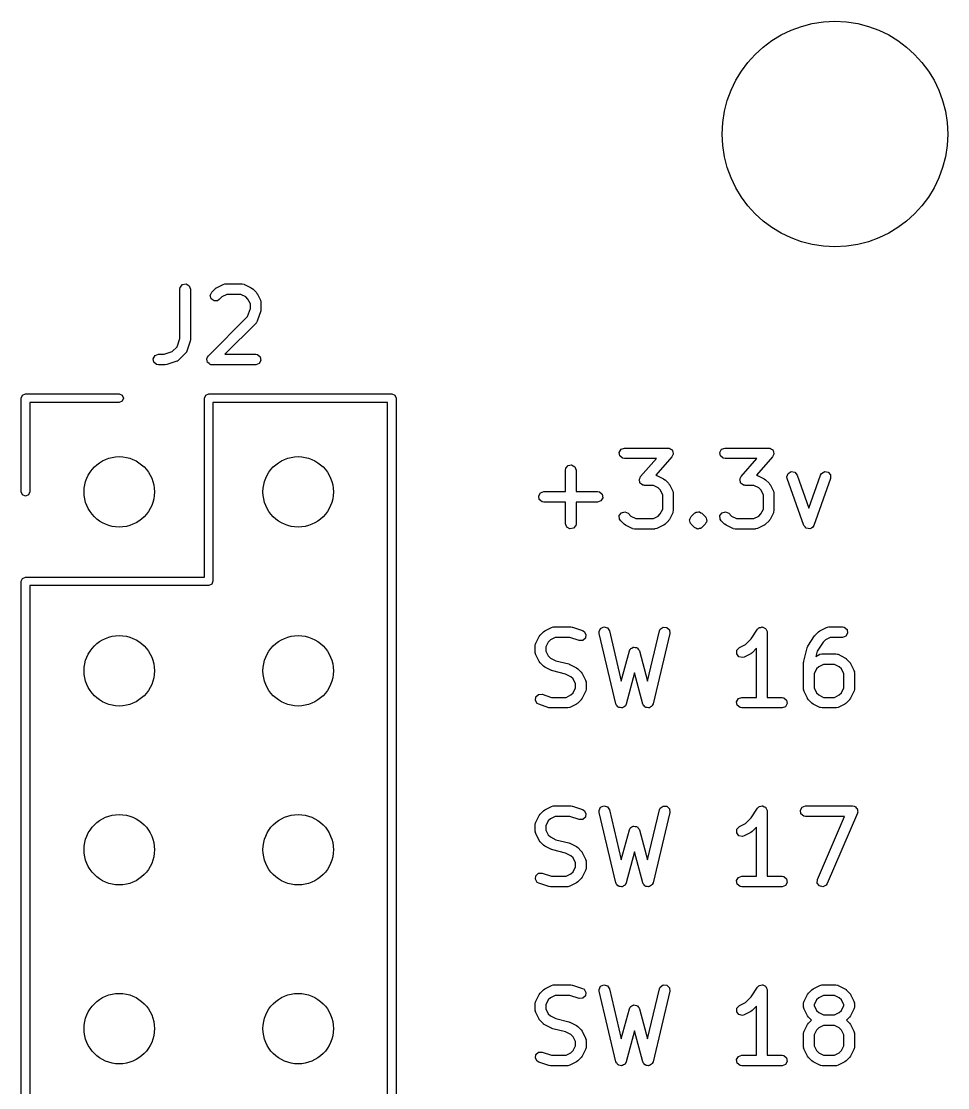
# Model space of a CAD drawing. Extents: x 123.1 to 171.8, y -132.4 to -71.4.
# Drawn here: x 158.63 to 171.78, y -87.2 to -72.06 of the extents above; entities that cross this region are included whole.
import ezdxf

# ---------------------------------------------------------------- set-up
doc = ezdxf.new("R2010")
doc.units = 0
doc.layers.add('BLACK', color=7, linetype='CONTINUOUS')

msp = doc.modelspace()

# ---------------------------------------------------------------- linework, layer by layer
at = {"layer": 'BLACK', "linetype": 'CONTINUOUS'}
for p, q in [((160.882, -75.8624), (160.886, -75.8367)), ((160.886, -75.8367), (160.919, -75.7974)), ((160.919, -75.7974), (160.97, -75.7885)), ((160.97, -75.7885), (161.014, -75.8142)), ((161.014, -75.8142), (161.032, -75.8624)), ((161.399, -75.8429), (161.495, -75.7953)), ((161.495, -75.7953), (161.52, -75.7879)), ((161.52, -75.7879), (161.524, -75.7889)), ((161.524, -75.7889), (161.528, -75.7874)), ((161.528, -75.7874), (161.766, -75.7874)), ((161.766, -75.7874), (161.792, -75.7919)), ((161.792, -75.7919), (161.795, -75.7948)), ((161.795, -75.7948), (161.8, -75.7953)), ((161.8, -75.7953), (161.895, -75.8429)), ((160.882, -76.5645), (160.882, -75.8624)), ((161.032, -75.8624), (161.032, -76.5767)), ((161.311, -75.9511), (161.332, -75.9046)), ((161.324, -76.0006), (161.311, -75.9511)), ((161.332, -75.9046), (161.38, -75.857)), ((161.38, -75.857), (161.398, -75.8441)), ((161.398, -75.8441), (161.399, -75.8429)), ((161.477, -75.9716), (161.438, -76.0107)), ((161.546, -75.9374), (161.477, -75.9716)), ((161.748, -75.9374), (161.546, -75.9374)), ((161.817, -75.9716), (161.748, -75.9374)), ((161.847, -76.002), (161.817, -75.9716)), ((161.895, -75.8429), (161.913, -75.8563)), ((161.913, -75.8563), (161.914, -75.857)), ((161.914, -75.857), (161.962, -75.9046)), ((161.962, -75.9046), (161.975, -75.923)), ((161.975, -75.923), (161.976, -75.9241)), ((161.976, -75.9241), (162.024, -76.0193)), ((161.366, -76.0301), (161.324, -76.0006)), ((161.417, -76.0256), (161.366, -76.0301)), ((161.438, -76.0107), (161.417, -76.0256)), ((161.843, -76.2504), (161.882, -76.1359)), ((161.882, -76.0706), (161.847, -76.002)), ((161.882, -76.1359), (161.882, -76.0706)), ((162.024, -76.0193), (162.031, -76.0443)), ((162.031, -76.0443), (162.03, -76.0486)), ((162.03, -76.0486), (162.032, -76.0529)), ((162.032, -76.0529), (162.032, -76.1481)), ((161.285, -76.8093), (161.843, -76.2504)), ((162.028, -76.1718), (161.98, -76.3147)), ((162.032, -76.1481), (162.028, -76.1702)), ((162.028, -76.1702), (162.028, -76.1718)), ((161.962, -76.344), (161.519, -76.7874)), ((161.964, -76.3399), (161.962, -76.344)), ((161.968, -76.3376), (161.964, -76.3399)), ((161.98, -76.3147), (161.968, -76.3376)), ((160.843, -76.679), (160.882, -76.5645)), ((161.032, -76.5767), (161.028, -76.5987)), ((161.028, -76.5987), (161.028, -76.6004)), ((160.659, -76.7874), (160.773, -76.7492)), ((160.773, -76.7492), (160.843, -76.679)), ((160.98, -76.7432), (160.968, -76.7661)), ((161.028, -76.6004), (160.98, -76.7432)), ((160.502, -76.8494), (160.528, -76.8049)), ((160.511, -76.8999), (160.502, -76.8494)), ((160.55, -76.9329), (160.511, -76.8999)), ((160.528, -76.8049), (160.576, -76.7874)), ((160.576, -76.7874), (160.659, -76.7874)), ((160.838, -76.8859), (160.695, -76.9335)), ((160.841, -76.8831), (160.838, -76.8859)), ((160.846, -76.8827), (160.841, -76.8831)), ((160.867, -76.8678), (160.846, -76.8827)), ((160.962, -76.7726), (160.867, -76.8678)), ((160.964, -76.7685), (160.962, -76.7726)), ((160.968, -76.7661), (160.964, -76.7685)), ((161.263, -76.8558), (161.264, -76.8527)), ((161.269, -76.8776), (161.263, -76.8558)), ((161.264, -76.8494), (161.275, -76.8298)), ((161.264, -76.8527), (161.264, -76.8494)), ((161.273, -76.8999), (161.269, -76.8776)), ((161.275, -76.9021), (161.273, -76.8999)), ((161.275, -76.8298), (161.285, -76.8093)), ((161.519, -76.7874), (161.957, -76.7874)), ((161.957, -76.7874), (161.982, -76.7919)), ((161.982, -76.7919), (162.022, -76.8249)), ((162.031, -76.8754), (162.005, -76.9198)), ((162.022, -76.8249), (162.031, -76.8754)), ((160.576, -76.9374), (160.55, -76.9329)), ((160.671, -76.9374), (160.576, -76.9374)), ((160.672, -76.9368), (160.671, -76.9374)), ((160.695, -76.9335), (160.672, -76.9368)), ((161.276, -76.9054), (161.275, -76.9021)), ((161.295, -76.9183), (161.276, -76.9054)), ((161.312, -76.9329), (161.295, -76.9183)), ((161.317, -76.9337), (161.312, -76.9329)), ((161.318, -76.9348), (161.317, -76.9337)), ((161.321, -76.9345), (161.318, -76.9348)), ((161.338, -76.9374), (161.321, -76.9345)), ((161.957, -76.9374), (161.338, -76.9374)), ((162.005, -76.9198), (161.957, -76.9374)), ((158.648, -77.3676), (158.69, -77.35)), ((158.69, -77.35), (160.02, -77.35)), ((160.02, -77.35), (160.062, -77.3676)), ((161.248, -77.3676), (161.29, -77.35)), ((161.29, -77.35), (163.89, -77.35)), ((163.89, -77.35), (163.932, -77.3676)), ((158.63, -77.41), (158.648, -77.3676)), ((158.63, -78.74), (158.63, -77.41)), ((160.02, -77.47), (158.75, -77.47)), ((158.75, -77.47), (158.75, -78.74)), ((160.062, -77.4524), (160.02, -77.47)), ((160.062, -77.3676), (160.08, -77.41)), ((160.08, -77.41), (160.062, -77.4524)), ((161.23, -77.41), (161.248, -77.3676)), ((161.23, -79.95), (161.23, -77.41)), ((163.83, -77.47), (161.35, -77.47)), ((161.35, -77.47), (161.35, -80.01)), ((163.83, -128.27), (163.83, -77.47)), ((163.932, -77.3676), (163.95, -77.41)), ((163.95, -77.41), (163.95, -128.33)), ((167.117, -78.1794), (167.143, -78.1349)), ((167.126, -78.2299), (167.117, -78.1794)), ((167.165, -78.2629), (167.126, -78.2299)), ((167.143, -78.1349), (167.191, -78.1174)), ((167.191, -78.2674), (167.165, -78.2629)), ((167.191, -78.1174), (167.81, -78.1174)), ((167.866, -78.2418), (167.639, -78.5018)), ((167.81, -78.1174), (167.821, -78.1193)), ((167.821, -78.1193), (167.825, -78.1188)), ((167.825, -78.1188), (167.827, -78.1204)), ((167.827, -78.1204), (167.836, -78.1219)), ((167.836, -78.1219), (167.851, -78.1349)), ((167.851, -78.1349), (167.868, -78.1454)), ((167.874, -78.2229), (167.866, -78.2418)), ((167.868, -78.1454), (167.87, -78.151)), ((167.87, -78.151), (167.875, -78.1549)), ((167.884, -78.2054), (167.874, -78.2229)), ((167.875, -78.1549), (167.878, -78.1748)), ((167.878, -78.1748), (167.885, -78.1939)), ((167.885, -78.1939), (167.883, -78.1995)), ((167.883, -78.1995), (167.884, -78.2054)), ((168.546, -78.1794), (168.571, -78.1349)), ((168.555, -78.2299), (168.546, -78.1794)), ((168.594, -78.2629), (168.555, -78.2299)), ((168.571, -78.1349), (168.62, -78.1174)), ((168.62, -78.2674), (168.594, -78.2629)), ((168.62, -78.1174), (169.239, -78.1174)), ((169.295, -78.2418), (169.068, -78.5018)), ((169.239, -78.1174), (169.25, -78.1193)), ((169.25, -78.1193), (169.253, -78.1188)), ((169.253, -78.1188), (169.256, -78.1204)), ((169.256, -78.1204), (169.264, -78.1219)), ((169.264, -78.1219), (169.28, -78.1349)), ((169.28, -78.1349), (169.297, -78.1454)), ((169.302, -78.2229), (169.295, -78.2418)), ((169.297, -78.1454), (169.299, -78.151)), ((169.299, -78.151), (169.304, -78.1549)), ((169.312, -78.2054), (169.302, -78.2229)), ((169.304, -78.1549), (169.307, -78.1748)), ((169.307, -78.1748), (169.314, -78.1939)), ((169.314, -78.1939), (169.311, -78.1995)), ((169.311, -78.1995), (169.312, -78.2054)), ((166.354, -78.4305), (166.359, -78.4048)), ((166.359, -78.4048), (166.392, -78.3655)), ((166.392, -78.3655), (166.442, -78.3566)), ((166.442, -78.3566), (166.487, -78.3823)), ((166.487, -78.3823), (166.504, -78.4305)), ((167.645, -78.2674), (167.191, -78.2674)), ((167.42, -78.5239), (167.645, -78.2674)), ((169.073, -78.2674), (168.62, -78.2674)), ((168.849, -78.5239), (169.073, -78.2674)), ((166.354, -78.7364), (166.354, -78.4305)), ((166.504, -78.4305), (166.504, -78.7364)), ((167.402, -78.5718), (167.404, -78.5662)), ((167.403, -78.5603), (167.413, -78.5428)), ((167.404, -78.5662), (167.403, -78.5603)), ((167.413, -78.5428), (167.42, -78.5239)), ((167.639, -78.5018), (167.645, -78.5029)), ((167.645, -78.5029), (167.649, -78.5057)), ((167.649, -78.5057), (167.653, -78.5063)), ((167.653, -78.5063), (167.748, -78.5539)), ((167.748, -78.5539), (167.766, -78.5672)), ((168.83, -78.5718), (168.832, -78.5662)), ((168.831, -78.5603), (168.841, -78.5428)), ((168.832, -78.5662), (168.831, -78.5603)), ((168.841, -78.5428), (168.849, -78.5239)), ((169.068, -78.5018), (169.074, -78.5029)), ((169.074, -78.5029), (169.077, -78.5057)), ((169.077, -78.5057), (169.082, -78.5063)), ((169.082, -78.5063), (169.177, -78.5539)), ((169.177, -78.5539), (169.195, -78.5672)), ((169.497, -78.5253), (169.515, -78.4772)), ((169.501, -78.5509), (169.497, -78.5253)), ((169.739, -79.2176), (169.501, -78.5509)), ((169.515, -78.4772), (169.559, -78.4518)), ((169.559, -78.4518), (169.61, -78.461)), ((169.61, -78.461), (169.643, -78.5005)), ((169.643, -78.5005), (169.81, -78.9694)), ((169.81, -78.9694), (169.977, -78.5005)), ((170.119, -78.5509), (169.881, -79.2176)), ((169.977, -78.5005), (169.99, -78.4779)), ((169.99, -78.4779), (170.035, -78.4519)), ((170.035, -78.4519), (170.085, -78.4605)), ((170.085, -78.4605), (170.118, -78.4996)), ((170.118, -78.4996), (170.119, -78.5509)), ((167.408, -78.5909), (167.402, -78.5718)), ((167.412, -78.6108), (167.408, -78.5909)), ((167.416, -78.6147), (167.412, -78.6108)), ((167.418, -78.6203), (167.416, -78.6147)), ((167.436, -78.6308), (167.418, -78.6203)), ((167.451, -78.6438), (167.436, -78.6308)), ((167.459, -78.6453), (167.451, -78.6438)), ((167.462, -78.6469), (167.459, -78.6453)), ((167.466, -78.6464), (167.462, -78.6469)), ((167.477, -78.6483), (167.466, -78.6464)), ((167.602, -78.6483), (167.477, -78.6483)), ((167.67, -78.6826), (167.602, -78.6483)), ((167.701, -78.713), (167.67, -78.6826)), ((167.735, -78.7815), (167.701, -78.713)), ((167.766, -78.5672), (167.768, -78.5679)), ((167.768, -78.5679), (167.815, -78.6155)), ((167.815, -78.6155), (167.828, -78.6339)), ((167.828, -78.6339), (167.829, -78.635)), ((167.829, -78.635), (167.877, -78.7303)), ((168.837, -78.5909), (168.83, -78.5718)), ((168.84, -78.6108), (168.837, -78.5909)), ((168.845, -78.6147), (168.84, -78.6108)), ((168.847, -78.6203), (168.845, -78.6147)), ((168.864, -78.6308), (168.847, -78.6203)), ((168.88, -78.6438), (168.864, -78.6308)), ((168.888, -78.6453), (168.88, -78.6438)), ((168.891, -78.6469), (168.888, -78.6453)), ((168.894, -78.6464), (168.891, -78.6469)), ((168.905, -78.6483), (168.894, -78.6464)), ((169.03, -78.6483), (168.905, -78.6483)), ((169.099, -78.6826), (169.03, -78.6483)), ((169.129, -78.713), (169.099, -78.6826)), ((169.164, -78.7815), (169.129, -78.713)), ((169.195, -78.5672), (169.196, -78.5679)), ((169.196, -78.5679), (169.244, -78.6155)), ((169.244, -78.6155), (169.257, -78.6339)), ((169.257, -78.6339), (169.258, -78.635)), ((169.258, -78.635), (169.306, -78.7303)), ((158.648, -78.7824), (158.63, -78.74)), ((158.69, -78.8), (158.648, -78.7824)), ((158.732, -78.7824), (158.69, -78.8)), ((158.75, -78.74), (158.732, -78.7824)), ((165.974, -78.7984), (166, -78.754)), ((165.983, -78.8489), (165.974, -78.7984)), ((166.022, -78.8819), (165.983, -78.8489)), ((166, -78.754), (166.048, -78.7364)), ((166.048, -78.7364), (166.354, -78.7364)), ((166.504, -78.7364), (166.81, -78.7364)), ((166.81, -78.7364), (166.836, -78.741)), ((166.858, -78.8689), (166.81, -78.8864)), ((166.836, -78.741), (166.875, -78.7739)), ((166.884, -78.8245), (166.858, -78.8689)), ((166.875, -78.7739), (166.884, -78.8245)), ((167.735, -78.9842), (167.735, -78.7815)), ((167.877, -78.7303), (167.885, -78.7552)), ((167.885, -78.7552), (167.883, -78.7596)), ((167.883, -78.7596), (167.885, -78.7638)), ((167.885, -78.7638), (167.885, -79.0019)), ((169.164, -78.9842), (169.164, -78.7815)), ((169.306, -78.7303), (169.313, -78.7552)), ((169.313, -78.7552), (169.312, -78.7596)), ((169.312, -78.7596), (169.314, -78.7638)), ((169.314, -78.7638), (169.314, -79.0019)), ((166.048, -78.8864), (166.022, -78.8819)), ((166.354, -78.8864), (166.048, -78.8864)), ((166.354, -79.1924), (166.354, -78.8864)), ((166.81, -78.8864), (166.504, -78.8864)), ((166.504, -78.8864), (166.504, -79.1924)), ((167.701, -79.0527), (167.735, -78.9842)), ((167.885, -79.0019), (167.88, -79.0276)), ((169.129, -79.0527), (169.164, -78.9842)), ((169.314, -79.0019), (169.309, -79.0276)), ((167.119, -79.0777), (167.148, -79.0357)), ((167.123, -79.1288), (167.119, -79.0777)), ((167.138, -79.1502), (167.123, -79.1288)), ((167.186, -79.1978), (167.138, -79.1502)), ((167.148, -79.0357), (167.197, -79.0224)), ((167.197, -79.0224), (167.244, -79.0441)), ((167.244, -79.0441), (167.283, -79.0831)), ((167.283, -79.0831), (167.352, -79.1174)), ((167.352, -79.1174), (167.602, -79.1174)), ((167.602, -79.1174), (167.67, -79.0831)), ((167.67, -79.0831), (167.701, -79.0527)), ((167.815, -79.1502), (167.768, -79.1978)), ((167.816, -79.1487), (167.815, -79.1502)), ((167.829, -79.1307), (167.816, -79.1487)), ((167.877, -79.0354), (167.829, -79.1307)), ((167.878, -79.031), (167.877, -79.0354)), ((167.88, -79.0276), (167.878, -79.031)), ((168.116, -79.1382), (168.119, -79.1321)), ((168.121, -79.157), (168.116, -79.1382)), ((168.119, -79.1254), (168.13, -79.1094)), ((168.119, -79.1321), (168.119, -79.1254)), ((168.123, -79.1765), (168.121, -79.157)), ((168.13, -79.1094), (168.138, -79.0917)), ((168.138, -79.0917), (168.186, -79.0441)), ((168.186, -79.0441), (168.194, -79.0384)), ((168.194, -79.0384), (168.196, -79.0357)), ((168.196, -79.0357), (168.199, -79.0348)), ((168.199, -79.0347), (168.201, -79.0322)), ((168.199, -79.0348), (168.199, -79.0347)), ((168.201, -79.0322), (168.203, -79.0318)), ((168.203, -79.0318), (168.207, -79.0292)), ((168.207, -79.0292), (168.226, -79.0275)), ((168.226, -79.0275), (168.245, -79.0224)), ((168.245, -79.0224), (168.248, -79.0239)), ((168.248, -79.0239), (168.252, -79.0233)), ((168.252, -79.0233), (168.255, -79.025)), ((168.255, -79.025), (168.258, -79.0247)), ((168.258, -79.0247), (168.274, -79.0359)), ((168.274, -79.0359), (168.292, -79.0441)), ((168.292, -79.0441), (168.339, -79.0917)), ((168.339, -79.0917), (168.345, -79.0998)), ((168.345, -79.0998), (168.348, -79.1017)), ((168.359, -79.1642), (168.347, -79.1801)), ((168.348, -79.1017), (168.348, -79.105)), ((168.348, -79.105), (168.354, -79.1131)), ((168.354, -79.1131), (168.356, -79.1325)), ((168.356, -79.1325), (168.361, -79.1513)), ((168.361, -79.1513), (168.358, -79.1574)), ((168.358, -79.1574), (168.359, -79.1642)), ((168.547, -79.0777), (168.577, -79.0357)), ((168.552, -79.1288), (168.547, -79.0777)), ((168.566, -79.1502), (168.552, -79.1288)), ((168.614, -79.1978), (168.566, -79.1502)), ((168.577, -79.0357), (168.626, -79.0224)), ((168.626, -79.0224), (168.673, -79.0441)), ((168.673, -79.0441), (168.712, -79.0831)), ((168.712, -79.0831), (168.78, -79.1174)), ((168.78, -79.1174), (169.03, -79.1174)), ((169.03, -79.1174), (169.099, -79.0831)), ((169.099, -79.0831), (169.129, -79.0527)), ((169.244, -79.1502), (169.196, -79.1978)), ((169.245, -79.1487), (169.244, -79.1502)), ((169.258, -79.1307), (169.245, -79.1487)), ((169.306, -79.0354), (169.258, -79.1307)), ((169.309, -79.0276), (169.306, -79.031)), ((169.306, -79.031), (169.306, -79.0354)), ((166.372, -79.2406), (166.354, -79.1924)), ((166.416, -79.2662), (166.372, -79.2406)), ((166.467, -79.2573), (166.416, -79.2662)), ((166.5, -79.218), (166.467, -79.2573)), ((166.504, -79.1924), (166.5, -79.218)), ((167.187, -79.1985), (167.186, -79.1978)), ((167.205, -79.2118), (167.187, -79.1985)), ((167.3, -79.2595), (167.205, -79.2118)), ((167.305, -79.26), (167.3, -79.2595)), ((167.308, -79.2629), (167.305, -79.26)), ((167.334, -79.2674), (167.308, -79.2629)), ((167.62, -79.2674), (167.334, -79.2674)), ((167.624, -79.2658), (167.62, -79.2674)), ((167.628, -79.2669), (167.624, -79.2658)), ((167.653, -79.2595), (167.628, -79.2669)), ((167.748, -79.2118), (167.653, -79.2595)), ((167.749, -79.2107), (167.748, -79.2118)), ((167.768, -79.1978), (167.749, -79.2107)), ((168.129, -79.1846), (168.123, -79.1765)), ((168.13, -79.1878), (168.129, -79.1846)), ((168.132, -79.1897), (168.13, -79.1878)), ((168.138, -79.1978), (168.132, -79.1897)), ((168.186, -79.2454), (168.138, -79.1978)), ((168.203, -79.2536), (168.186, -79.2454)), ((168.219, -79.2648), (168.203, -79.2536)), ((168.223, -79.2645), (168.219, -79.2648)), ((168.226, -79.2662), (168.223, -79.2645)), ((168.229, -79.2656), (168.226, -79.2662)), ((168.232, -79.2671), (168.229, -79.2656)), ((168.251, -79.2621), (168.232, -79.2671)), ((168.27, -79.2604), (168.251, -79.2621)), ((168.274, -79.2577), (168.27, -79.2604)), ((168.276, -79.2573), (168.274, -79.2577)), ((168.278, -79.2548), (168.276, -79.2573)), ((168.282, -79.2538), (168.278, -79.2547)), ((168.278, -79.2547), (168.278, -79.2548)), ((168.284, -79.2511), (168.282, -79.2538)), ((168.292, -79.2454), (168.284, -79.2511)), ((168.339, -79.1978), (168.292, -79.2454)), ((168.347, -79.1801), (168.339, -79.1978)), ((168.616, -79.1985), (168.614, -79.1978)), ((168.634, -79.2118), (168.616, -79.1985)), ((168.729, -79.2595), (168.634, -79.2118)), ((168.733, -79.26), (168.729, -79.2595)), ((168.737, -79.2629), (168.733, -79.26)), ((168.762, -79.2674), (168.737, -79.2629)), ((169.048, -79.2674), (168.762, -79.2674)), ((169.052, -79.2658), (169.048, -79.2674)), ((169.057, -79.2669), (169.052, -79.2658)), ((169.082, -79.2595), (169.057, -79.2669)), ((169.177, -79.2118), (169.082, -79.2595)), ((169.178, -79.2107), (169.177, -79.2118)), ((169.196, -79.1978), (169.178, -79.2107)), ((169.74, -79.218), (169.739, -79.2176)), ((169.74, -79.2185), (169.74, -79.218)), ((169.756, -79.2377), (169.74, -79.2185)), ((169.772, -79.2571), (169.756, -79.2377)), ((169.773, -79.2572), (169.772, -79.2571)), ((169.773, -79.2576), (169.773, -79.2572)), ((169.798, -79.2618), (169.773, -79.2576)), ((169.823, -79.2663), (169.798, -79.2618)), ((169.845, -79.2534), (169.823, -79.2662)), ((169.823, -79.2662), (169.823, -79.2661)), ((169.823, -79.2661), (169.823, -79.2663)), ((169.867, -79.2409), (169.845, -79.2534)), ((169.868, -79.2402), (169.867, -79.2405)), ((169.867, -79.2405), (169.867, -79.2409)), ((169.881, -79.2176), (169.868, -79.2402)), ((158.63, -80.01), (158.648, -79.9676)), ((158.63, -128.33), (158.63, -80.01)), ((158.648, -79.9676), (158.69, -79.95)), ((158.69, -79.95), (161.23, -79.95)), ((161.29, -80.07), (158.75, -80.07)), ((158.75, -80.07), (158.75, -128.27)), ((161.332, -80.0524), (161.29, -80.07)), ((161.35, -80.01), (161.332, -80.0524)), ((166.062, -80.7129), (166.157, -80.6653)), ((166.157, -80.6653), (166.182, -80.6579)), ((166.182, -80.6579), (166.187, -80.6589)), ((166.187, -80.6589), (166.191, -80.6574)), ((166.191, -80.6574), (166.429, -80.6574)), ((166.429, -80.6574), (166.451, -80.6613)), ((166.451, -80.6613), (166.453, -80.6612)), ((166.453, -80.6612), (166.596, -80.7088)), ((166.831, -80.7237), (166.854, -80.6779)), ((166.854, -80.6779), (166.901, -80.6575)), ((166.901, -80.6575), (166.95, -80.6722)), ((166.95, -80.6722), (166.978, -80.715)), ((167.7, -80.6911), (167.741, -80.6605)), ((167.741, -80.6605), (167.792, -80.6635)), ((167.792, -80.6635), (167.829, -80.6988)), ((169.081, -80.6908), (169.099, -80.6719)), ((169.099, -80.6719), (169.103, -80.6707)), ((169.103, -80.6707), (169.106, -80.6674)), ((169.106, -80.6674), (169.127, -80.6636)), ((169.127, -80.6636), (169.148, -80.6575)), ((169.148, -80.6575), (169.152, -80.6593)), ((169.152, -80.6593), (169.156, -80.6585)), ((169.156, -80.6585), (169.175, -80.6694)), ((169.175, -80.6694), (169.195, -80.6781)), ((169.195, -80.6781), (169.197, -80.682)), ((169.197, -80.682), (169.201, -80.6842)), ((169.201, -80.6842), (169.208, -80.7046)), ((169.967, -80.7129), (170.062, -80.6653)), ((170.062, -80.6653), (170.087, -80.6579)), ((170.087, -80.6579), (170.092, -80.6589)), ((170.092, -80.6589), (170.096, -80.6574)), ((170.096, -80.6574), (170.286, -80.6574)), ((170.286, -80.6574), (170.312, -80.6619)), ((170.312, -80.6619), (170.351, -80.6949)), ((165.933, -80.8893), (165.981, -80.7941)), ((165.981, -80.7941), (165.994, -80.7761)), ((165.994, -80.7761), (165.995, -80.7746)), ((165.995, -80.7746), (166.043, -80.727)), ((166.043, -80.727), (166.061, -80.7141)), ((166.061, -80.7141), (166.062, -80.7129)), ((166.209, -80.8074), (166.14, -80.8416)), ((166.417, -80.8074), (166.209, -80.8074)), ((166.548, -80.8512), (166.417, -80.8074)), ((166.596, -80.7088), (166.619, -80.7213)), ((166.638, -80.8157), (166.599, -80.8498)), ((166.619, -80.7213), (166.645, -80.765)), ((166.645, -80.765), (166.638, -80.8157)), ((166.832, -80.7498), (166.831, -80.7237)), ((167.07, -81.7498), (166.832, -80.7498)), ((166.978, -80.715), (167.147, -81.4259)), ((167.52, -81.4259), (167.689, -80.715)), ((167.835, -80.7498), (167.597, -81.7498)), ((167.689, -80.715), (167.7, -80.6911)), ((167.829, -80.6988), (167.835, -80.7498)), ((168.908, -80.9088), (168.99, -80.8275)), ((168.99, -80.8275), (169.081, -80.6908)), ((169.208, -80.7046), (169.218, -80.7241)), ((169.218, -80.7241), (169.217, -80.7283)), ((169.217, -80.7283), (169.218, -80.7324)), ((169.218, -80.7324), (169.218, -81.6574)), ((169.795, -80.9289), (169.89, -80.786)), ((169.89, -80.786), (169.898, -80.7778)), ((169.898, -80.7778), (169.9, -80.7746)), ((169.9, -80.7746), (169.947, -80.727)), ((169.947, -80.727), (169.966, -80.7141)), ((169.966, -80.7141), (169.967, -80.7129)), ((170.113, -80.8074), (170.045, -80.8416)), ((170.286, -80.8074), (170.113, -80.8074)), ((170.334, -80.7898), (170.286, -80.8074)), ((170.36, -80.7454), (170.334, -80.7898)), ((170.351, -80.6949), (170.36, -80.7454)), ((165.925, -80.9229), (165.93, -80.8972)), ((165.925, -81.0181), (165.925, -80.9229)), ((165.93, -80.8972), (165.933, -80.8938)), ((165.933, -80.8938), (165.933, -80.8893)), ((166.11, -80.872), (166.075, -80.9406)), ((166.075, -80.9406), (166.075, -81.0004)), ((166.14, -80.8416), (166.11, -80.872)), ((166.599, -80.8498), (166.548, -80.8512)), ((167.261, -80.9988), (167.272, -80.9752)), ((167.272, -80.9752), (167.278, -80.9712)), ((167.278, -80.9712), (167.281, -80.965)), ((167.281, -80.965), (167.298, -80.9568)), ((167.298, -80.9568), (167.314, -80.9457)), ((167.314, -80.9457), (167.321, -80.9463)), ((167.321, -80.9463), (167.327, -80.9434)), ((167.327, -80.9434), (167.346, -80.9484)), ((167.346, -80.9484), (167.365, -80.9501)), ((167.365, -80.9501), (167.37, -80.9549)), ((167.37, -80.9549), (167.377, -80.9567)), ((167.377, -80.9567), (167.388, -80.9726)), ((167.388, -80.9726), (167.402, -80.9863)), ((167.402, -80.9863), (167.402, -80.9931)), ((168.786, -81.0395), (168.789, -80.9883)), ((168.789, -80.9883), (168.824, -80.951)), ((168.824, -80.951), (168.908, -80.9088)), ((169.068, -80.9611), (169.006, -81.0235)), ((169.068, -81.6574), (169.068, -80.9611)), ((169.737, -81.1428), (169.785, -80.9523)), ((169.785, -80.9523), (169.795, -80.9293)), ((169.795, -80.9293), (169.795, -80.9289)), ((170.011, -80.8754), (169.927, -81.0013)), ((170.045, -80.8416), (170.011, -80.8754)), ((165.927, -81.0223), (165.925, -81.0181)), ((165.926, -81.0267), (165.927, -81.0223)), ((165.933, -81.0516), (165.926, -81.0267)), ((165.981, -81.1469), (165.933, -81.0516)), ((166.075, -81.0004), (166.11, -81.0689)), ((166.11, -81.0689), (166.14, -81.0993)), ((166.14, -81.0993), (166.217, -81.1378)), ((166.217, -81.1378), (166.4, -81.1834)), ((167.147, -81.4259), (167.261, -80.9988)), ((167.402, -80.9931), (167.406, -80.9988)), ((167.406, -80.9988), (167.52, -81.4259)), ((168.816, -81.0807), (168.786, -81.0395)), ((168.866, -81.0926), (168.816, -81.0807)), ((168.891, -81.0852), (168.866, -81.0926)), ((168.986, -81.0376), (168.891, -81.0852)), ((168.988, -81.0364), (168.986, -81.0376)), ((169.006, -81.0235), (168.988, -81.0364)), ((169.927, -81.0013), (169.909, -81.0754)), ((169.909, -81.0754), (169.967, -81.0463)), ((169.967, -81.0463), (169.992, -81.0388)), ((169.992, -81.0388), (169.996, -81.0399)), ((169.996, -81.0399), (170, -81.0383)), ((170, -81.0383), (170.191, -81.0383)), ((170.191, -81.0383), (170.217, -81.0429)), ((170.217, -81.0429), (170.22, -81.0457)), ((170.22, -81.0457), (170.224, -81.0463)), ((170.224, -81.0463), (170.32, -81.0939)), ((170.32, -81.0939), (170.338, -81.1072)), ((170.338, -81.1072), (170.339, -81.1079)), ((170.339, -81.1079), (170.387, -81.1555)), ((165.982, -81.148), (165.981, -81.1469)), ((165.995, -81.1664), (165.982, -81.148)), ((166.043, -81.214), (165.995, -81.1664)), ((166.044, -81.2147), (166.043, -81.214)), ((166.062, -81.228), (166.044, -81.2147)), ((166.157, -81.2757), (166.062, -81.228)), ((166.161, -81.2761), (166.157, -81.2757)), ((166.173, -81.2813), (166.161, -81.2761)), ((166.355, -81.327), (166.173, -81.2813)), ((166.4, -81.1834), (166.411, -81.1887)), ((166.411, -81.1887), (166.415, -81.1891)), ((166.415, -81.1891), (166.51, -81.2367)), ((166.51, -81.2367), (166.528, -81.2501)), ((166.528, -81.2501), (166.53, -81.2508)), ((166.53, -81.2508), (166.577, -81.2984)), ((169.735, -81.161), (169.738, -81.1462)), ((169.735, -81.5419), (169.735, -81.161)), ((169.738, -81.1462), (169.737, -81.1428)), ((169.919, -81.253), (169.885, -81.3215)), ((169.95, -81.2226), (169.919, -81.253)), ((170.018, -81.1883), (169.95, -81.2226)), ((170.173, -81.1883), (170.018, -81.1883)), ((170.242, -81.2226), (170.173, -81.1883)), ((170.272, -81.253), (170.242, -81.2226)), ((170.306, -81.3215), (170.272, -81.253)), ((170.387, -81.1555), (170.4, -81.1739)), ((170.4, -81.1739), (170.401, -81.175)), ((170.401, -81.175), (170.449, -81.2703)), ((170.449, -81.2703), (170.456, -81.2952)), ((166.432, -81.3654), (166.355, -81.327)), ((166.463, -81.3959), (166.432, -81.3654)), ((166.497, -81.4644), (166.463, -81.3959)), ((166.577, -81.2984), (166.59, -81.3168)), ((166.59, -81.3168), (166.591, -81.3179)), ((166.591, -81.3179), (166.639, -81.4131)), ((166.639, -81.4131), (166.646, -81.4381)), ((166.646, -81.4381), (166.645, -81.4425)), ((166.645, -81.4425), (166.647, -81.4467)), ((167.334, -81.3092), (167.216, -81.7517)), ((167.452, -81.7517), (167.334, -81.3092)), ((169.885, -81.3215), (169.885, -81.5242)), ((170.306, -81.5242), (170.306, -81.3215)), ((170.456, -81.2952), (170.455, -81.2996)), ((170.455, -81.2996), (170.456, -81.3038)), ((170.456, -81.3038), (170.456, -81.5419)), ((166.432, -81.6231), (166.463, -81.5927)), ((166.463, -81.5927), (166.497, -81.5242)), ((166.497, -81.5242), (166.497, -81.4644)), ((166.639, -81.5754), (166.591, -81.6707)), ((166.642, -81.5676), (166.639, -81.571)), ((166.639, -81.571), (166.639, -81.5754)), ((166.647, -81.5419), (166.642, -81.5676)), ((166.647, -81.4467), (166.647, -81.5419)), ((169.737, -81.5461), (169.735, -81.5419)), ((169.735, -81.5505), (169.737, -81.5461)), ((169.743, -81.5754), (169.735, -81.5505)), ((169.791, -81.6707), (169.743, -81.5754)), ((169.885, -81.5242), (169.919, -81.5927)), ((169.919, -81.5927), (169.95, -81.6231)), ((170.242, -81.6231), (170.272, -81.5927)), ((170.272, -81.5927), (170.306, -81.5242)), ((170.449, -81.5754), (170.401, -81.6707)), ((170.452, -81.5676), (170.449, -81.571)), ((170.449, -81.571), (170.449, -81.5754)), ((170.456, -81.5419), (170.452, -81.5676)), ((165.927, -81.6998), (165.935, -81.649)), ((165.954, -81.7435), (165.927, -81.6998)), ((165.935, -81.649), (165.973, -81.615)), ((165.977, -81.7559), (165.954, -81.7435)), ((165.973, -81.615), (166.024, -81.6136)), ((166.024, -81.6136), (166.156, -81.6574)), ((166.156, -81.6574), (166.364, -81.6574)), ((166.364, -81.6574), (166.432, -81.6231)), ((166.53, -81.7378), (166.511, -81.7507)), ((166.577, -81.6902), (166.53, -81.7378)), ((166.578, -81.6887), (166.577, -81.6902)), ((166.591, -81.6707), (166.578, -81.6887)), ((168.784, -81.7194), (168.809, -81.6749)), ((168.793, -81.7699), (168.784, -81.7194)), ((168.809, -81.6749), (168.858, -81.6574)), ((168.858, -81.6574), (169.068, -81.6574)), ((169.218, -81.6574), (169.429, -81.6574)), ((169.429, -81.6574), (169.455, -81.6619)), ((169.455, -81.6619), (169.494, -81.6949)), ((169.503, -81.7454), (169.477, -81.7898)), ((169.494, -81.6949), (169.503, -81.7454)), ((169.792, -81.6718), (169.791, -81.6707)), ((169.805, -81.6902), (169.792, -81.6718)), ((169.852, -81.7378), (169.805, -81.6902)), ((169.854, -81.7385), (169.852, -81.7378)), ((169.872, -81.7518), (169.854, -81.7385)), ((169.95, -81.6231), (170.018, -81.6574)), ((170.018, -81.6574), (170.173, -81.6574)), ((170.173, -81.6574), (170.242, -81.6231)), ((170.339, -81.7378), (170.321, -81.7507)), ((170.387, -81.6902), (170.339, -81.7378)), ((170.388, -81.6887), (170.387, -81.6902)), ((170.401, -81.6707), (170.388, -81.6887)), ((166.12, -81.8035), (165.977, -81.7559)), ((166.121, -81.8035), (166.12, -81.8035)), ((166.143, -81.8074), (166.121, -81.8035)), ((166.381, -81.8074), (166.143, -81.8074)), ((166.386, -81.8058), (166.381, -81.8074)), ((166.39, -81.8069), (166.386, -81.8058)), ((166.415, -81.7995), (166.39, -81.8069)), ((166.51, -81.7518), (166.415, -81.7995)), ((166.511, -81.7507), (166.51, -81.7518)), ((167.075, -81.7563), (167.07, -81.7498)), ((167.075, -81.7642), (167.075, -81.7563)), ((167.088, -81.7772), (167.075, -81.7642)), ((167.099, -81.7926), (167.088, -81.7772)), ((167.106, -81.7948), (167.099, -81.7926)), ((167.112, -81.8004), (167.106, -81.7948)), ((167.13, -81.802), (167.112, -81.8004)), ((167.148, -81.8072), (167.13, -81.802)), ((167.155, -81.8041), (167.148, -81.8072)), ((167.163, -81.8048), (167.155, -81.8041)), ((167.178, -81.7942), (167.163, -81.8048)), ((167.195, -81.7869), (167.178, -81.7942)), ((167.198, -81.7798), (167.195, -81.7869)), ((167.205, -81.7753), (167.198, -81.7798)), ((167.216, -81.7517), (167.205, -81.7753)), ((167.456, -81.7582), (167.452, -81.7517)), ((167.457, -81.766), (167.456, -81.7582)), ((167.471, -81.7786), (167.457, -81.766)), ((167.481, -81.7938), (167.471, -81.7786)), ((167.489, -81.7958), (167.481, -81.7938)), ((167.495, -81.8012), (167.489, -81.7958)), ((167.513, -81.8023), (167.495, -81.8012)), ((167.531, -81.8071), (167.513, -81.8023)), ((167.538, -81.8038), (167.531, -81.8071)), ((167.546, -81.8043), (167.538, -81.8038)), ((167.561, -81.7933), (167.546, -81.8043)), ((167.577, -81.7855), (167.561, -81.7933)), ((167.581, -81.7784), (167.577, -81.7855)), ((167.587, -81.7737), (167.581, -81.7784)), ((167.597, -81.7498), (167.587, -81.7737)), ((168.832, -81.8029), (168.793, -81.7699)), ((168.858, -81.8074), (168.832, -81.8029)), ((169.429, -81.8074), (168.858, -81.8074)), ((169.477, -81.7898), (169.429, -81.8074)), ((169.967, -81.7995), (169.872, -81.7518)), ((169.971, -81.8), (169.967, -81.7995)), ((169.975, -81.8029), (169.971, -81.8)), ((170, -81.8074), (169.975, -81.8029)), ((170.191, -81.8074), (170, -81.8074)), ((170.195, -81.8058), (170.191, -81.8074)), ((170.2, -81.8069), (170.195, -81.8058)), ((170.224, -81.7995), (170.2, -81.8069)), ((170.32, -81.7518), (170.224, -81.7995)), ((170.321, -81.7507), (170.32, -81.7518)), ((166.043, -83.267), (166.061, -83.2541)), ((166.061, -83.2541), (166.062, -83.2529)), ((166.062, -83.2529), (166.157, -83.2053)), ((166.157, -83.2053), (166.182, -83.1979)), ((166.182, -83.1979), (166.187, -83.1989)), ((166.187, -83.1989), (166.191, -83.1974)), ((166.191, -83.1974), (166.429, -83.1974)), ((166.429, -83.1974), (166.451, -83.2013)), ((166.451, -83.2013), (166.453, -83.2012)), ((166.453, -83.2012), (166.596, -83.2488)), ((166.596, -83.2488), (166.619, -83.2613)), ((166.831, -83.2638), (166.854, -83.2179)), ((166.854, -83.2179), (166.901, -83.1975)), ((166.901, -83.1975), (166.95, -83.2122)), ((166.95, -83.2122), (166.978, -83.255)), ((166.978, -83.255), (167.147, -83.9659)), ((167.52, -83.9659), (167.689, -83.255)), ((167.689, -83.255), (167.7, -83.2311)), ((167.7, -83.2311), (167.741, -83.2005)), ((167.741, -83.2005), (167.792, -83.2035)), ((167.792, -83.2035), (167.829, -83.2388)), ((167.829, -83.2388), (167.835, -83.2898)), ((168.99, -83.3675), (169.081, -83.2308)), ((169.081, -83.2308), (169.099, -83.2119)), ((169.099, -83.2119), (169.103, -83.2107)), ((169.103, -83.2107), (169.106, -83.2074)), ((169.106, -83.2074), (169.127, -83.2036)), ((169.127, -83.2036), (169.148, -83.1975)), ((169.148, -83.1975), (169.152, -83.1993)), ((169.152, -83.1993), (169.156, -83.1985)), ((169.156, -83.1985), (169.175, -83.2094)), ((169.175, -83.2094), (169.195, -83.2181)), ((169.195, -83.2181), (169.197, -83.222)), ((169.197, -83.222), (169.201, -83.2242)), ((169.201, -83.2242), (169.208, -83.2446)), ((169.208, -83.2446), (169.218, -83.2641)), ((169.689, -83.2594), (169.714, -83.2149)), ((169.697, -83.3099), (169.689, -83.2594)), ((169.714, -83.2149), (169.762, -83.1974)), ((169.762, -83.1974), (170.429, -83.1974)), ((170.429, -83.1974), (170.455, -83.2019)), ((170.455, -83.2019), (170.461, -83.2076)), ((170.461, -83.2076), (170.47, -83.2096)), ((170.47, -83.2096), (170.481, -83.2236)), ((170.481, -83.2236), (170.494, -83.2349)), ((170.494, -83.2349), (170.496, -83.2436)), ((170.496, -83.2436), (170.501, -83.2507)), ((170.501, -83.2507), (170.5, -83.2682)), ((165.933, -83.4293), (165.981, -83.3341)), ((165.981, -83.3341), (165.994, -83.3161)), ((165.994, -83.3161), (165.995, -83.3146)), ((165.995, -83.3146), (166.043, -83.267)), ((166.14, -83.3816), (166.11, -83.412)), ((166.209, -83.3474), (166.14, -83.3816)), ((166.417, -83.3474), (166.209, -83.3474)), ((166.548, -83.3912), (166.417, -83.3474)), ((166.599, -83.3898), (166.548, -83.3912)), ((166.638, -83.3557), (166.599, -83.3898)), ((166.619, -83.2613), (166.645, -83.305)), ((166.645, -83.305), (166.638, -83.3557)), ((166.832, -83.2898), (166.831, -83.2638)), ((167.07, -84.2898), (166.832, -83.2898)), ((167.835, -83.2898), (167.597, -84.2898)), ((168.908, -83.4488), (168.99, -83.3675)), ((169.218, -83.2641), (169.217, -83.2683)), ((169.217, -83.2683), (169.218, -83.2724)), ((169.218, -83.2724), (169.218, -84.1974)), ((169.737, -83.3429), (169.697, -83.3099)), ((169.762, -83.3474), (169.737, -83.3429)), ((170.315, -83.3474), (169.762, -83.3474)), ((169.932, -84.2428), (170.315, -83.3474)), ((170.498, -83.3019), (170.069, -84.3019)), ((170.503, -83.2854), (170.498, -83.2931)), ((170.498, -83.2931), (170.498, -83.3019)), ((170.5, -83.2682), (170.503, -83.2854)), ((165.925, -83.4629), (165.93, -83.4372)), ((165.925, -83.5581), (165.925, -83.4629)), ((165.927, -83.5623), (165.925, -83.5581)), ((165.926, -83.5667), (165.927, -83.5623)), ((165.93, -83.4372), (165.933, -83.4338)), ((165.933, -83.4338), (165.933, -83.4293)), ((166.11, -83.412), (166.075, -83.4806)), ((166.075, -83.4806), (166.075, -83.5404)), ((166.075, -83.5404), (166.11, -83.6089)), ((167.147, -83.9659), (167.261, -83.5388)), ((167.261, -83.5388), (167.272, -83.5152)), ((167.272, -83.5152), (167.278, -83.5112)), ((167.278, -83.5112), (167.281, -83.505)), ((167.281, -83.505), (167.298, -83.4968)), ((167.298, -83.4968), (167.314, -83.4857)), ((167.314, -83.4857), (167.321, -83.4863)), ((167.321, -83.4863), (167.327, -83.4834)), ((167.327, -83.4834), (167.346, -83.4884)), ((167.346, -83.4884), (167.365, -83.4901)), ((167.365, -83.4901), (167.37, -83.4949)), ((167.37, -83.4949), (167.377, -83.4967)), ((167.377, -83.4967), (167.388, -83.5126)), ((167.388, -83.5126), (167.402, -83.5263)), ((167.402, -83.5263), (167.402, -83.5331)), ((167.402, -83.5331), (167.406, -83.5388)), ((167.406, -83.5388), (167.52, -83.9659)), ((168.786, -83.5795), (168.789, -83.5283)), ((168.789, -83.5283), (168.824, -83.491)), ((168.824, -83.491), (168.908, -83.4488)), ((169.068, -83.5011), (169.006, -83.5635)), ((169.068, -84.1974), (169.068, -83.5011)), ((165.933, -83.5916), (165.926, -83.5667)), ((165.981, -83.6869), (165.933, -83.5916)), ((165.982, -83.688), (165.981, -83.6869)), ((165.995, -83.7064), (165.982, -83.688)), ((166.043, -83.754), (165.995, -83.7064)), ((166.11, -83.6089), (166.14, -83.6393)), ((166.14, -83.6393), (166.217, -83.6778)), ((166.217, -83.6778), (166.4, -83.7234)), ((168.816, -83.6207), (168.786, -83.5795)), ((168.866, -83.6326), (168.816, -83.6207)), ((168.891, -83.6252), (168.866, -83.6326)), ((168.986, -83.5776), (168.891, -83.6252)), ((168.988, -83.5764), (168.986, -83.5776)), ((169.006, -83.5635), (168.988, -83.5764)), ((166.044, -83.7547), (166.043, -83.754)), ((166.062, -83.768), (166.044, -83.7547)), ((166.157, -83.8157), (166.062, -83.768)), ((166.161, -83.8161), (166.157, -83.8157)), ((166.173, -83.8213), (166.161, -83.8161)), ((166.355, -83.867), (166.173, -83.8213)), ((166.4, -83.7234), (166.411, -83.7287)), ((166.411, -83.7287), (166.415, -83.7291)), ((166.415, -83.7291), (166.51, -83.7767)), ((166.51, -83.7767), (166.528, -83.7901)), ((166.528, -83.7901), (166.53, -83.7908)), ((166.53, -83.7908), (166.577, -83.8384)), ((166.577, -83.8384), (166.59, -83.8568)), ((166.59, -83.8568), (166.591, -83.8579)), ((166.591, -83.8579), (166.639, -83.9531)), ((167.334, -83.8492), (167.216, -84.2917)), ((167.452, -84.2917), (167.334, -83.8492)), ((166.432, -83.9054), (166.355, -83.867)), ((166.463, -83.9359), (166.432, -83.9054)), ((166.497, -84.0044), (166.463, -83.9359)), ((166.497, -84.0642), (166.497, -84.0044)), ((166.639, -83.9531), (166.646, -83.9781)), ((166.646, -83.9781), (166.645, -83.9825)), ((166.645, -83.9825), (166.647, -83.9867)), ((166.647, -83.9867), (166.647, -84.0819)), ((165.935, -84.189), (165.973, -84.155)), ((165.973, -84.155), (166.024, -84.1536)), ((166.024, -84.1536), (166.156, -84.1974)), ((166.364, -84.1974), (166.432, -84.1631)), ((166.432, -84.1631), (166.463, -84.1327)), ((166.463, -84.1327), (166.497, -84.0642)), ((166.639, -84.1154), (166.591, -84.2107)), ((166.642, -84.1076), (166.639, -84.111)), ((166.639, -84.111), (166.639, -84.1154)), ((166.647, -84.0819), (166.642, -84.1076)), ((165.927, -84.2398), (165.935, -84.189)), ((165.954, -84.2835), (165.927, -84.2398)), ((165.977, -84.2959), (165.954, -84.2835)), ((166.12, -84.3435), (165.977, -84.2959)), ((166.156, -84.1974), (166.364, -84.1974)), ((166.51, -84.2918), (166.415, -84.3395)), ((166.511, -84.2907), (166.51, -84.2918)), ((166.53, -84.2778), (166.511, -84.2907)), ((166.577, -84.2302), (166.53, -84.2778)), ((166.578, -84.2287), (166.577, -84.2302)), ((166.591, -84.2107), (166.578, -84.2287)), ((167.075, -84.2963), (167.07, -84.2898)), ((167.075, -84.3042), (167.075, -84.2963)), ((167.088, -84.3172), (167.075, -84.3042)), ((167.099, -84.3326), (167.088, -84.3172)), ((167.205, -84.3153), (167.198, -84.3198)), ((167.216, -84.2917), (167.205, -84.3153)), ((167.456, -84.2982), (167.452, -84.2917)), ((167.457, -84.306), (167.456, -84.2982)), ((167.471, -84.3186), (167.457, -84.306)), ((167.481, -84.3338), (167.471, -84.3186)), ((167.581, -84.3183), (167.577, -84.3255)), ((167.587, -84.3137), (167.581, -84.3183)), ((167.597, -84.2898), (167.587, -84.3137)), ((168.784, -84.2594), (168.809, -84.2149)), ((168.793, -84.3099), (168.784, -84.2594)), ((168.832, -84.3429), (168.793, -84.3099)), ((168.809, -84.2149), (168.858, -84.1974)), ((168.858, -84.1974), (169.068, -84.1974)), ((169.218, -84.1974), (169.429, -84.1974)), ((169.429, -84.1974), (169.455, -84.2019)), ((169.455, -84.2019), (169.494, -84.2349)), ((169.503, -84.2854), (169.477, -84.3298)), ((169.494, -84.2349), (169.503, -84.2854)), ((169.929, -84.2941), (169.932, -84.2428)), ((169.959, -84.3351), (169.929, -84.2941)), ((170.069, -84.3019), (170.055, -84.3237)), ((166.121, -84.3435), (166.12, -84.3435)), ((166.143, -84.3474), (166.121, -84.3435)), ((166.381, -84.3474), (166.143, -84.3474)), ((166.386, -84.3458), (166.381, -84.3474)), ((166.39, -84.3469), (166.386, -84.3458)), ((166.415, -84.3395), (166.39, -84.3469)), ((167.106, -84.3348), (167.099, -84.3326)), ((167.112, -84.3404), (167.106, -84.3348)), ((167.13, -84.342), (167.112, -84.3404)), ((167.148, -84.3473), (167.13, -84.342)), ((167.155, -84.3441), (167.148, -84.3473)), ((167.163, -84.3448), (167.155, -84.3441)), ((167.178, -84.3342), (167.163, -84.3448)), ((167.195, -84.3269), (167.178, -84.3342)), ((167.198, -84.3198), (167.195, -84.3269)), ((167.489, -84.3358), (167.481, -84.3338)), ((167.495, -84.3412), (167.489, -84.3358)), ((167.513, -84.3423), (167.495, -84.3412)), ((167.531, -84.3471), (167.513, -84.3423)), ((167.538, -84.3438), (167.531, -84.3471)), ((167.546, -84.3443), (167.538, -84.3438)), ((167.561, -84.3333), (167.546, -84.3443)), ((167.577, -84.3255), (167.561, -84.3333)), ((168.858, -84.3474), (168.832, -84.3429)), ((169.429, -84.3474), (168.858, -84.3474)), ((169.477, -84.3298), (169.429, -84.3474)), ((170.009, -84.3469), (169.959, -84.3351)), ((170.055, -84.3237), (170.009, -84.3469)), ((165.995, -85.8546), (166.043, -85.807)), ((166.043, -85.807), (166.061, -85.7941)), ((166.061, -85.7941), (166.062, -85.7929)), ((166.062, -85.7929), (166.157, -85.7453)), ((166.157, -85.7453), (166.182, -85.7379)), ((166.182, -85.7379), (166.187, -85.7389)), ((166.187, -85.7389), (166.191, -85.7374)), ((166.191, -85.7374), (166.429, -85.7374)), ((166.429, -85.7374), (166.451, -85.7413)), ((166.451, -85.7413), (166.453, -85.7412)), ((166.453, -85.7412), (166.596, -85.7888)), ((166.596, -85.7888), (166.619, -85.8013)), ((166.619, -85.8013), (166.645, -85.845)), ((166.831, -85.8037), (166.854, -85.7579)), ((166.832, -85.8298), (166.831, -85.8037)), ((167.07, -86.8298), (166.832, -85.8298)), ((166.854, -85.7579), (166.901, -85.7375)), ((166.901, -85.7375), (166.95, -85.7522)), ((166.95, -85.7522), (166.978, -85.795)), ((166.978, -85.795), (167.147, -86.5059)), ((167.52, -86.5059), (167.689, -85.795)), ((167.835, -85.8298), (167.597, -86.8298)), ((167.689, -85.795), (167.7, -85.7711)), ((167.7, -85.7711), (167.741, -85.7405)), ((167.741, -85.7405), (167.792, -85.7435)), ((167.792, -85.7435), (167.829, -85.7788)), ((167.829, -85.7788), (167.835, -85.8298)), ((168.99, -85.9075), (169.081, -85.7708)), ((169.081, -85.7708), (169.099, -85.7519)), ((169.099, -85.7519), (169.103, -85.7507)), ((169.103, -85.7507), (169.106, -85.7474)), ((169.106, -85.7474), (169.127, -85.7437)), ((169.127, -85.7437), (169.148, -85.7375)), ((169.148, -85.7375), (169.152, -85.7393)), ((169.152, -85.7393), (169.156, -85.7385)), ((169.156, -85.7385), (169.175, -85.7494)), ((169.175, -85.7494), (169.195, -85.7581)), ((169.195, -85.7581), (169.197, -85.762)), ((169.197, -85.762), (169.201, -85.7642)), ((169.201, -85.7642), (169.208, -85.7846)), ((169.208, -85.7846), (169.218, -85.8041)), ((169.218, -85.8041), (169.217, -85.8083)), ((169.217, -85.8083), (169.218, -85.8124)), ((169.218, -85.8124), (169.218, -86.7374)), ((169.805, -85.8546), (169.852, -85.807)), ((169.852, -85.807), (169.871, -85.7941)), ((169.871, -85.7941), (169.872, -85.7929)), ((169.872, -85.7929), (169.967, -85.7453)), ((169.967, -85.7453), (169.992, -85.7379)), ((169.992, -85.7379), (169.996, -85.7389)), ((169.996, -85.7389), (170, -85.7374)), ((170, -85.7374), (170.191, -85.7374)), ((170.191, -85.7374), (170.217, -85.7419)), ((170.217, -85.7419), (170.22, -85.7448)), ((170.22, -85.7448), (170.224, -85.7453)), ((170.224, -85.7453), (170.32, -85.7929)), ((170.32, -85.7929), (170.338, -85.8063)), ((170.338, -85.8063), (170.339, -85.807)), ((170.339, -85.807), (170.387, -85.8546)), ((165.925, -86.0029), (165.93, -85.9772)), ((165.93, -85.9772), (165.933, -85.9738)), ((165.933, -85.9693), (165.981, -85.8741)), ((165.933, -85.9738), (165.933, -85.9693)), ((165.981, -85.8741), (165.994, -85.8561)), ((165.994, -85.8561), (165.995, -85.8546)), ((166.11, -85.952), (166.075, -86.0206)), ((166.14, -85.9216), (166.11, -85.952)), ((166.209, -85.8874), (166.14, -85.9216)), ((166.417, -85.8874), (166.209, -85.8874)), ((166.548, -85.9312), (166.417, -85.8874)), ((166.599, -85.9298), (166.548, -85.9312)), ((166.638, -85.8957), (166.599, -85.9298)), ((166.645, -85.845), (166.638, -85.8957)), ((168.908, -85.9888), (168.99, -85.9075)), ((169.735, -86.0029), (169.74, -85.9772)), ((169.74, -85.9772), (169.742, -85.9738)), ((169.742, -85.9738), (169.743, -85.9693)), ((169.743, -85.9693), (169.791, -85.8741)), ((169.791, -85.8741), (169.804, -85.8561)), ((169.804, -85.8561), (169.805, -85.8546)), ((169.919, -85.952), (169.885, -86.0206)), ((169.95, -85.9216), (169.919, -85.952)), ((170.018, -85.8874), (169.95, -85.9216)), ((170.173, -85.8874), (170.018, -85.8874)), ((170.242, -85.9216), (170.173, -85.8874)), ((170.272, -85.952), (170.242, -85.9216)), ((170.306, -86.0206), (170.272, -85.952)), ((170.387, -85.8546), (170.4, -85.873)), ((170.4, -85.873), (170.401, -85.8741)), ((170.401, -85.8741), (170.449, -85.9693)), ((170.449, -85.9693), (170.456, -85.9943)), ((165.925, -86.0981), (165.925, -86.0029)), ((165.927, -86.1023), (165.925, -86.0981)), ((165.926, -86.1067), (165.927, -86.1023)), ((165.933, -86.1316), (165.926, -86.1067)), ((165.981, -86.2269), (165.933, -86.1316)), ((166.075, -86.0206), (166.075, -86.0804)), ((166.075, -86.0804), (166.11, -86.1489)), ((167.147, -86.5059), (167.261, -86.0788)), ((167.261, -86.0788), (167.272, -86.0552)), ((167.272, -86.0552), (167.278, -86.0512)), ((167.278, -86.0512), (167.281, -86.045)), ((167.281, -86.045), (167.298, -86.0368)), ((167.298, -86.0368), (167.314, -86.0257)), ((167.314, -86.0257), (167.321, -86.0263)), ((167.321, -86.0263), (167.327, -86.0234)), ((167.327, -86.0234), (167.346, -86.0284)), ((167.346, -86.0284), (167.365, -86.0301)), ((167.365, -86.0301), (167.37, -86.0349)), ((167.37, -86.0349), (167.377, -86.0367)), ((167.377, -86.0367), (167.388, -86.0526)), ((167.388, -86.0526), (167.402, -86.0663)), ((167.402, -86.0663), (167.402, -86.0731)), ((167.402, -86.0731), (167.406, -86.0788)), ((167.406, -86.0788), (167.52, -86.5059)), ((168.786, -86.1195), (168.789, -86.0683)), ((168.816, -86.1607), (168.786, -86.1195)), ((168.789, -86.0683), (168.824, -86.031)), ((168.824, -86.031), (168.908, -85.9888)), ((168.986, -86.1176), (168.891, -86.1652)), ((168.988, -86.1164), (168.986, -86.1176)), ((169.006, -86.1035), (168.988, -86.1164)), ((169.068, -86.0411), (169.006, -86.1035)), ((169.068, -86.7374), (169.068, -86.0411)), ((169.735, -86.0505), (169.735, -86.0029)), ((169.737, -86.0547), (169.735, -86.0505)), ((169.735, -86.0591), (169.737, -86.0547)), ((169.743, -86.084), (169.735, -86.0591)), ((169.791, -86.1793), (169.743, -86.084)), ((169.885, -86.0206), (169.885, -86.0328)), ((169.885, -86.0328), (169.919, -86.1013)), ((169.919, -86.1013), (169.95, -86.1317)), ((169.95, -86.1317), (170.018, -86.166)), ((170.173, -86.166), (170.242, -86.1317)), ((170.242, -86.1317), (170.272, -86.1013)), ((170.272, -86.1013), (170.306, -86.0328)), ((170.306, -86.0328), (170.306, -86.0206)), ((170.449, -86.084), (170.401, -86.1793)), ((170.452, -86.0761), (170.449, -86.0796)), ((170.449, -86.0796), (170.449, -86.084)), ((170.456, -86.0505), (170.452, -86.0761)), ((170.456, -85.9943), (170.455, -85.9986)), ((170.455, -85.9986), (170.456, -86.0029)), ((170.456, -86.0029), (170.456, -86.0505)), ((165.982, -86.228), (165.981, -86.2269)), ((165.995, -86.2464), (165.982, -86.228)), ((166.043, -86.294), (165.995, -86.2464)), ((166.11, -86.1489), (166.14, -86.1793)), ((166.14, -86.1793), (166.217, -86.2178)), ((166.217, -86.2178), (166.4, -86.2634)), ((166.4, -86.2634), (166.411, -86.2687)), ((166.411, -86.2687), (166.415, -86.2691)), ((166.415, -86.2691), (166.51, -86.3167)), ((168.866, -86.1726), (168.816, -86.1607)), ((168.891, -86.1652), (168.866, -86.1726)), ((169.792, -86.1804), (169.791, -86.1793)), ((169.791, -86.3026), (169.804, -86.2846)), ((169.805, -86.1987), (169.792, -86.1804)), ((169.804, -86.2846), (169.805, -86.2832)), ((169.847, -86.241), (169.805, -86.1987)), ((169.805, -86.2832), (169.847, -86.241)), ((170.018, -86.166), (170.173, -86.166)), ((170.387, -86.1987), (170.345, -86.241)), ((170.345, -86.241), (170.387, -86.2832)), ((170.388, -86.1973), (170.387, -86.1987)), ((170.387, -86.2832), (170.4, -86.3015)), ((170.401, -86.1793), (170.388, -86.1973)), ((166.044, -86.2947), (166.043, -86.294)), ((166.062, -86.308), (166.044, -86.2947)), ((166.157, -86.3557), (166.062, -86.308)), ((166.161, -86.3561), (166.157, -86.3557)), ((166.173, -86.3613), (166.161, -86.3561)), ((166.355, -86.407), (166.173, -86.3613)), ((166.432, -86.4454), (166.355, -86.407)), ((166.51, -86.3167), (166.528, -86.3301)), ((166.528, -86.3301), (166.53, -86.3308)), ((166.53, -86.3308), (166.577, -86.3784)), ((166.577, -86.3784), (166.59, -86.3968)), ((166.59, -86.3968), (166.591, -86.3979)), ((166.591, -86.3979), (166.639, -86.4931)), ((167.334, -86.3892), (167.216, -86.8317)), ((167.452, -86.8317), (167.334, -86.3892)), ((169.735, -86.4314), (169.74, -86.4058)), ((169.735, -86.6219), (169.735, -86.4314)), ((169.74, -86.4058), (169.742, -86.4023)), ((169.742, -86.4023), (169.743, -86.3979)), ((169.743, -86.3979), (169.791, -86.3026)), ((169.919, -86.3806), (169.885, -86.4491)), ((169.95, -86.3502), (169.919, -86.3806)), ((170.018, -86.316), (169.95, -86.3502)), ((170.173, -86.316), (170.018, -86.316)), ((170.242, -86.3502), (170.173, -86.316)), ((170.272, -86.3806), (170.242, -86.3502)), ((170.306, -86.4491), (170.272, -86.3806)), ((170.4, -86.3015), (170.401, -86.3026)), ((170.401, -86.3026), (170.449, -86.3979)), ((170.449, -86.3979), (170.456, -86.4229)), ((170.456, -86.4229), (170.455, -86.4272)), ((170.455, -86.4272), (170.456, -86.4314)), ((170.456, -86.4314), (170.456, -86.6219)), ((166.463, -86.4759), (166.432, -86.4454)), ((166.497, -86.5444), (166.463, -86.4759)), ((166.497, -86.6042), (166.497, -86.5444)), ((166.639, -86.4931), (166.646, -86.5181)), ((166.646, -86.5181), (166.645, -86.5225)), ((166.645, -86.5225), (166.647, -86.5267)), ((166.647, -86.5267), (166.647, -86.6219)), ((169.885, -86.4491), (169.885, -86.6042)), ((170.306, -86.6042), (170.306, -86.4491)), ((165.927, -86.7798), (165.935, -86.729)), ((165.935, -86.729), (165.973, -86.695)), ((165.973, -86.695), (166.024, -86.6936)), ((166.024, -86.6936), (166.156, -86.7374)), ((166.156, -86.7374), (166.364, -86.7374)), ((166.364, -86.7374), (166.432, -86.7031)), ((166.432, -86.7031), (166.463, -86.6727)), ((166.463, -86.6727), (166.497, -86.6042)), ((166.639, -86.6554), (166.591, -86.7507)), ((166.642, -86.6476), (166.639, -86.651)), ((166.639, -86.651), (166.639, -86.6554)), ((166.647, -86.6219), (166.642, -86.6476)), ((168.809, -86.7549), (168.858, -86.7374)), ((168.858, -86.7374), (169.068, -86.7374)), ((169.218, -86.7374), (169.429, -86.7374)), ((169.429, -86.7374), (169.455, -86.7419)), ((169.737, -86.6261), (169.735, -86.6219)), ((169.735, -86.6305), (169.737, -86.6261)), ((169.743, -86.6554), (169.735, -86.6305)), ((169.791, -86.7507), (169.743, -86.6554)), ((169.885, -86.6042), (169.919, -86.6727)), ((169.919, -86.6727), (169.95, -86.7031)), ((169.95, -86.7031), (170.018, -86.7374)), ((170.018, -86.7374), (170.173, -86.7374)), ((170.173, -86.7374), (170.242, -86.7031)), ((170.242, -86.7031), (170.272, -86.6727)), ((170.272, -86.6727), (170.306, -86.6042)), ((170.449, -86.6554), (170.401, -86.7507)), ((170.452, -86.6476), (170.449, -86.651)), ((170.449, -86.651), (170.449, -86.6554)), ((170.456, -86.6219), (170.452, -86.6476)), ((165.954, -86.8235), (165.927, -86.7798)), ((165.977, -86.8359), (165.954, -86.8235)), ((166.12, -86.8835), (165.977, -86.8359)), ((166.121, -86.8835), (166.12, -86.8835)), ((166.143, -86.8874), (166.121, -86.8835)), ((166.381, -86.8874), (166.143, -86.8874)), ((166.386, -86.8858), (166.381, -86.8874)), ((166.39, -86.8869), (166.386, -86.8858)), ((166.415, -86.8795), (166.39, -86.8869)), ((166.51, -86.8318), (166.415, -86.8795)), ((166.511, -86.8307), (166.51, -86.8318)), ((166.53, -86.8178), (166.511, -86.8307)), ((166.577, -86.7702), (166.53, -86.8178)), ((166.578, -86.7687), (166.577, -86.7702)), ((166.591, -86.7507), (166.578, -86.7687)), ((167.075, -86.8363), (167.07, -86.8298)), ((167.075, -86.8442), (167.075, -86.8363)), ((167.088, -86.8572), (167.075, -86.8442)), ((167.099, -86.8726), (167.088, -86.8572)), ((167.106, -86.8748), (167.099, -86.8726)), ((167.112, -86.8804), (167.106, -86.8748)), ((167.13, -86.882), (167.112, -86.8804)), ((167.148, -86.8872), (167.13, -86.882)), ((167.155, -86.8841), (167.148, -86.8872)), ((167.163, -86.8848), (167.155, -86.8841)), ((167.178, -86.8742), (167.163, -86.8848)), ((167.195, -86.8669), (167.178, -86.8742)), ((167.198, -86.8598), (167.195, -86.8669)), ((167.205, -86.8553), (167.198, -86.8598)), ((167.216, -86.8317), (167.205, -86.8553)), ((167.456, -86.8382), (167.452, -86.8317)), ((167.457, -86.846), (167.456, -86.8382)), ((167.471, -86.8586), (167.457, -86.846)), ((167.481, -86.8738), (167.471, -86.8586)), ((167.489, -86.8758), (167.481, -86.8738)), ((167.495, -86.8812), (167.489, -86.8758)), ((167.513, -86.8823), (167.495, -86.8812)), ((167.531, -86.8871), (167.513, -86.8823)), ((167.538, -86.8838), (167.531, -86.8871)), ((167.546, -86.8843), (167.538, -86.8838)), ((167.561, -86.8733), (167.546, -86.8843)), ((167.577, -86.8655), (167.561, -86.8733)), ((167.581, -86.8584), (167.577, -86.8655)), ((167.587, -86.8537), (167.581, -86.8584)), ((167.597, -86.8298), (167.587, -86.8537)), ((168.784, -86.7994), (168.809, -86.7549)), ((168.793, -86.8499), (168.784, -86.7994)), ((168.832, -86.8829), (168.793, -86.8499)), ((168.858, -86.8874), (168.832, -86.8829)), ((169.429, -86.8874), (168.858, -86.8874)), ((169.477, -86.8698), (169.429, -86.8874)), ((169.455, -86.7419), (169.494, -86.7749)), ((169.503, -86.8254), (169.477, -86.8698)), ((169.494, -86.7749), (169.503, -86.8254)), ((169.792, -86.7518), (169.791, -86.7507)), ((169.805, -86.7702), (169.792, -86.7518)), ((169.852, -86.8178), (169.805, -86.7702)), ((169.854, -86.8185), (169.852, -86.8178)), ((169.872, -86.8318), (169.854, -86.8185)), ((169.967, -86.8795), (169.872, -86.8318)), ((169.971, -86.88), (169.967, -86.8795)), ((169.975, -86.8829), (169.971, -86.88)), ((170, -86.8874), (169.975, -86.8829)), ((170.191, -86.8874), (170, -86.8874)), ((170.195, -86.8858), (170.191, -86.8874)), ((170.2, -86.8869), (170.195, -86.8858)), ((170.224, -86.8795), (170.2, -86.8869)), ((170.32, -86.8318), (170.224, -86.8795)), ((170.321, -86.8307), (170.32, -86.8318)), ((170.339, -86.8178), (170.321, -86.8307)), ((170.387, -86.7702), (170.339, -86.8178)), ((170.388, -86.7687), (170.387, -86.7702)), ((170.401, -86.7507), (170.388, -86.7687))]:
    msp.add_line(p, q, dxfattribs=at)
at = {"layer": 'BLACK'}
for centre, radius in [((170.18, -73.66), 1.6), ((160.02, -78.74), 0.5), ((162.56, -78.74), 0.5), ((160.02, -81.28), 0.5), ((162.56, -81.28), 0.5), ((160.02, -83.82), 0.5), ((162.56, -83.82), 0.5), ((160.02, -86.36), 0.5), ((162.56, -86.36), 0.5)]:
    msp.add_circle(centre, radius, dxfattribs=at)

doc.saveas('drawing.dxf')
